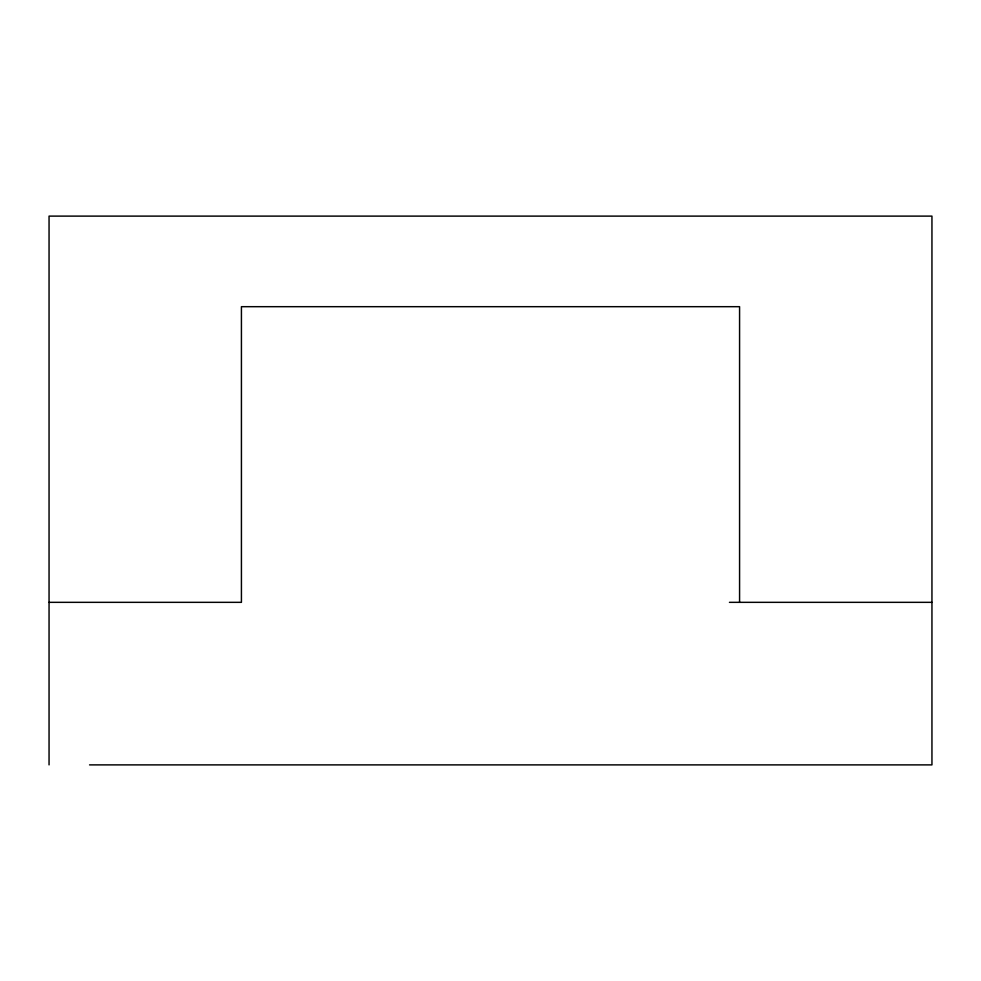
<?xml version="1.0" encoding="UTF-8"?>
<svg xmlns="http://www.w3.org/2000/svg" width="981" height="981" viewBox="0 0 981 981"><rect width="100%" height="100%" fill="white"/><g stroke="black" fill="none" stroke-linecap="round" stroke-linejoin="round"><path stroke-width="1.47" d="M49.05 602.334L241.424 602.334L241.424 306.685L739.576 306.685L739.576 602.334M729.447 602.334L931.95 602.334M89.553 764.886L931.95 764.886L931.95 216.114L49.05 216.114L49.05 764.886"/></g></svg>
